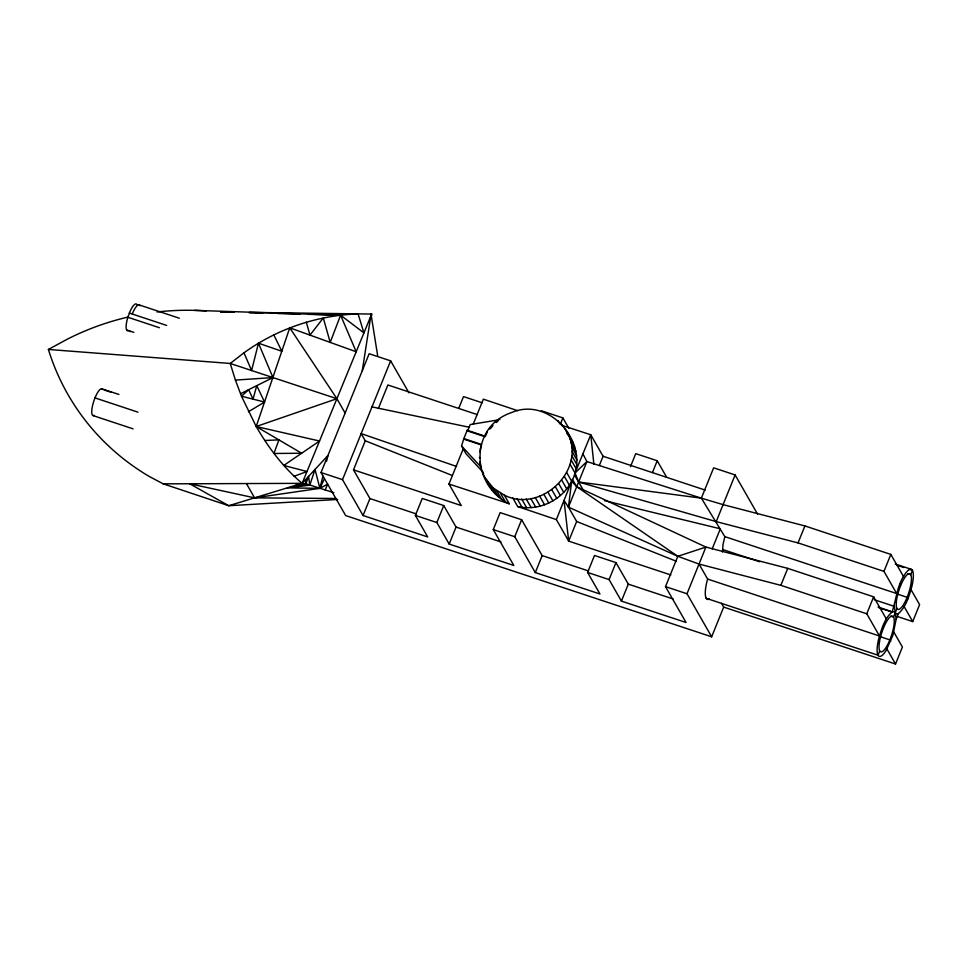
<?xml version="1.0" encoding="UTF-8"?>
<svg xmlns="http://www.w3.org/2000/svg" width="968" height="968" viewBox="0 0 968 968"><rect width="100%" height="100%" fill="white"/><g stroke="black" fill="none" stroke-linecap="round" stroke-linejoin="round"><path stroke-width="1.45" d="M485.125 478.107L493.353 488.09L504.352 495.168L509.289 503.784C470.92 485.597 468.851 426.719 511.697 412.513C550.768 395.731 591.46 445.534 571.677 481.265L556.37 519.61L568.7 541.136L670.824 574.956M504.352 495.168C542.044 514.165 588.955 467.508 566.207 430.566M722.576 552.014L722.999 544.585L724.814 536.635L701.352 498.157L586.898 461.567L582.893 453.847M896.15 619.23L892.835 635.456L885.914 650.835A23.498 6.328 -71.7 0 1 878.787 638.408C881.606 629.079 884.413 618.649 892.036 612.054C896.32 599.761 896.84 585.894 904.572 574.762A23.498 6.328 -71.7 0 1 911.687 587.189C908.879 596.506 906.072 606.936 898.449 613.543L896.15 619.23L894.335 606.367L874.285 599.724M676.293 561.246L576.662 521.486L568.446 507.135L571.677 481.265L566.74 472.662M249.441 312.386L371.676 314.055L371.385 316.439L377.653 355.667M480.176 452.298L480.176 448.656M362.286 370.696L371.107 314.068L371.47 315.701M326.494 461.421L327.91 455.565L302.137 483.347L228.738 505.719L163.156 483.819L149.423 476.559A252.938 236.761 -29.8 0 1 48.4 349.448L67.796 338.921A252.987 236.809 -29.8 0 1 128.357 316.984M480.939 447.942L481.229 444.336L463.841 438.577L467.205 430.252L484.593 436.024M273.775 334.843L281.845 351.275L258.468 343.192L251.607 370.526L243.972 352.812C277.066 328.878 317.286 315.278 358.087 313.91L363.932 332.907L340.603 315.193L194.713 310.365M408.98 392.875L390.636 360.846L369.159 353.731L321.037 472.541L322.985 476.05L319.888 488.344L254.584 497.854L189.68 483.77L163.156 483.819M576.662 521.486L568.7 541.136L564.029 500.444L568.446 507.135L677.806 556.31L699.029 564.054L707.632 579.07L706.942 581.49A23.498 6.328 -71.7 0 0 709.399 599.047M333.827 492.724L305.9 483.734L302.137 483.347C283.37 467.544 268.426 447.688 256.193 426.525L289.759 327.825L356.188 351.771L340.603 315.193L307.642 314.322M129.361 313.039L132.253 314.007L132.495 313.354A14.097 3.799 -71.7 0 1 139.973 305.779M340.603 315.193L330.197 342.394L323.3 317.964L309.978 335.109L306.312 322.175M879.743 650.944L878.049 655.227L706.204 598.309M501.025 541.971L456.049 527.076L443.731 505.55L422.242 498.435L415.369 515.412L427.699 536.938L363.06 515.52L342.515 479.656L390.636 360.846M416.3 513.911L369.933 498.556L353.501 469.855L365.275 440.779L361.161 433.603L456.606 466.467M378.343 408.532L387.878 384.986L477.236 414.582M363.06 515.52L369.933 498.556M458.735 408.351L463.503 396.602L482.112 402.773M483.298 472.493L466.068 453.847L461.542 445.958L463.841 438.577M483.673 436.29L467.617 430.978L470.218 424.565L498.423 419.894M353.501 469.855L461.288 505.562L448.971 484.036L463.055 449.249M473.195 424.214L483.347 399.167L517.711 410.686M588.544 570.963L542.177 555.608L521.631 519.731L500.154 512.616L493.269 529.593L513.814 565.457L449.176 544.052L436.858 522.526L443.731 505.55M449.176 544.052L456.049 527.076M673.256 599.023L628.293 584.127L615.975 562.602L594.485 555.487L587.612 572.463L599.942 593.989L535.304 572.572L514.758 536.708L521.631 519.731M560.242 424.42L562.88 417.898L541.402 410.783M535.304 572.572L542.177 555.608M568.446 507.135L586.898 461.567L575.04 472.953L578.622 482.004L583.111 489.832M599.361 465.439L603.076 456.267L590.758 434.753L561.621 425.279M630.446 466.709L635.734 453.653L657.224 460.768L666.649 477.224M886.361 619.012L873.644 596.832L787.722 568.361L705.902 547.077L677.806 556.31L665.512 586.644L686.058 622.509L621.42 601.104L609.09 579.578L615.975 562.602M652.456 472.517L657.224 460.768M621.42 601.104L628.293 584.127M574.423 474.792L578.622 482.004L701.352 498.157L713.646 467.834L735.123 474.949L757.533 514.081M721.535 603.342L723.677 607.105L711.649 636.799L687.002 593.759L705.902 547.077L576.722 486.71L571.677 481.265C561.876 500.396 538.704 511.431 517.711 506.566L512.774 497.963M578.622 482.004L716.211 521.619L735.123 474.949M712.182 548.892L720.325 528.794L604.443 500.625M699.029 564.054L780.849 585.337L787.722 568.361M716.211 521.619L798.031 542.903L804.904 525.939L890.838 554.398L903.543 576.589M707.632 579.07L879.476 635.988L866.771 613.797L873.644 596.832M724.814 536.635L896.67 593.553L883.965 571.374L890.838 554.398M896.961 608.557L893.549 617.088A18.803 5.07 -71.7 0 1 885.998 647.568A18.803 5.07 -71.7 0 1 880.396 637.38A18.803 5.07 -71.7 0 1 893.549 617.088L890.681 616.144M723.677 607.105L895.533 664.024L902.406 647.048L893.815 632.043M896.973 616.374L912.727 621.589L919.6 604.625L910.997 589.609M371.676 314.055L302.137 483.347L189.68 483.77L228.738 505.719L337.638 499.464M325.188 490.014L327.62 484.145L322.985 476.05M324.474 478.664L319.888 488.344L287.278 487.884L309.796 485.174L315.024 469.456L319.888 488.344L327.62 484.145L345.685 515.581L711.649 636.799M485.004 436.737L486.529 434.124M490.703 428.255L492.216 426.537M498.096 421.08L496.294 422.508L495.882 421.782M243.972 352.812L230.239 363.46L48.4 349.448M248.437 411.739L264.579 402.059L256.762 385.651L253.035 399.131L248.655 389.693L241.492 396.214L256.193 426.525L301.641 453.242L273.932 453.484L278.917 439.883L264.712 440.488M240.548 393.734L272.964 377.581L258.468 343.192M294.139 476.268L307.001 471.513L283.757 465.451L319.525 441.021L256.193 426.525L336.912 398.707L345.116 413.094M898.449 613.543L896.598 613.93L893.887 611.667L892.036 612.054L879.15 607.783M301.048 483.685L303.492 483.201L299.245 484.23L305.9 483.734L308.586 476.401L309.796 485.174L295.555 485.355L305.9 483.734L305.586 479.656M289.759 327.825L336.912 398.707L230.239 363.46L235.406 380.085L272.964 377.581M335.981 498.484L254.584 497.854L246.453 483.613M220.777 311.986L234.353 312.168M220.74 312.035L226.73 312.192M249.212 312.785L262.691 313.136M277.671 313.535L300.153 314.128M371.99 406.887L469.371 427.275M264.579 402.059L241.492 396.214L235.406 380.085M804.904 525.939L723.096 504.643L701.352 498.157M448.971 484.036L509.289 503.784M603.076 456.267L705.2 490.098M139.223 304.932L179.322 318.218M895.315 564.017L911.07 569.232M896.67 565.143L903.834 567.514M909.569 569.414L912.425 570.37L910.706 574.605A18.803 5.07 -71.7 0 1 903.241 605.036A18.803 5.07 -71.7 0 1 897.554 595.102A18.803 5.07 -71.7 0 1 910.706 574.605L907.851 573.661M127.873 317.274L159.393 327.704M798.031 542.903L883.965 571.374M464.253 439.291L481.64 445.05M126.687 329.991L133.874 332.375M897.094 594.001L907.125 597.316L907.948 598.756M722.479 549.449L759.723 561.779M878.061 607.105L890.947 611.377M780.849 585.337L866.771 613.797M879.851 636.569L889.882 639.896L890.754 641.191M101.797 388.785L118.931 394.46M104.048 389.947L111.187 392.306M321.037 472.541L342.515 479.656M493.269 529.593L514.758 536.708M665.512 586.644L687.002 593.759M415.369 515.412L436.858 522.526M587.612 572.463L609.09 579.578M93.122 415.611L133.088 428.848M132.253 314.007L166.605 325.417M94.997 397.896L137.94 412.162M517.711 506.566L556.37 519.61M365.275 440.779L452.286 475.494M677.806 556.31L576.722 486.71L572.511 479.499M461.542 445.958L480.806 466.794L480.394 466.08M129.579 330.947L130.184 331.637M566.933 433.349L571.144 439.182M882.538 626.84L883.421 628.135M899.732 584.406L900.543 585.846M904.124 606.573L912.727 621.589M886.942 649.008L895.533 664.024M562.88 417.898L568.748 428.146M563.836 426.961L573.141 443.005M569.789 438.419L574.714 447.034M561.077 423.621L562.493 426.089M570.938 442.594L575.875 451.209M557.991 420.584L559.395 423.04M571.664 446.889L576.589 455.492M571.943 451.245L576.867 459.861M571.773 455.638L576.698 464.253M571.156 460.018L576.093 468.633M570.116 464.337L575.04 472.953L590.758 434.753L593.868 464.156M564.453 476.571L569.39 485.186M561.791 480.273L566.728 488.888M558.79 483.722L563.715 492.337M555.463 486.892L560.387 495.507M551.845 489.748L556.769 498.351M547.973 492.264L552.909 500.867M543.895 494.406L548.832 503.021M499.5 418.938L499.911 419.652M539.636 496.173L544.573 504.776M535.244 497.528L540.18 506.131M492.555 424.952L492.966 425.666M530.766 498.472L535.691 507.075M489.542 428.401L489.953 429.126M526.229 498.992L531.166 507.595M486.88 432.103L487.291 432.817M521.691 499.077L526.628 507.68M517.19 498.738L522.127 507.341M467.205 430.252L467.617 430.978M500.432 493.184L505.356 501.787M479.402 457.428L479.813 458.142M496.753 490.812L501.678 499.428M479.68 461.796L480.564 465.366M493.353 488.09L498.278 496.705M490.256 485.053L495.192 493.668M481.556 470.254L483.673 473.945M487.509 481.713L492.446 490.328M483.141 474.284L490.062 486.722M487.013 480.213L488.066 482.887M157.094 312.011A252.987 236.809 -29.8 0 1 206.232 310.97M94.223 415.369A14.097 3.799 -71.7 0 1 93.739 401.333A14.097 3.799 -71.7 0 1 102.62 389.475M137.081 304.823A14.097 3.799 -71.7 0 0 129.603 312.398L127.268 319.307A14.097 3.799 -71.7 0 0 126.542 329.822L127.292 330.681A14.097 3.799 -71.7 0 0 128.345 330.62"/></g></svg>
